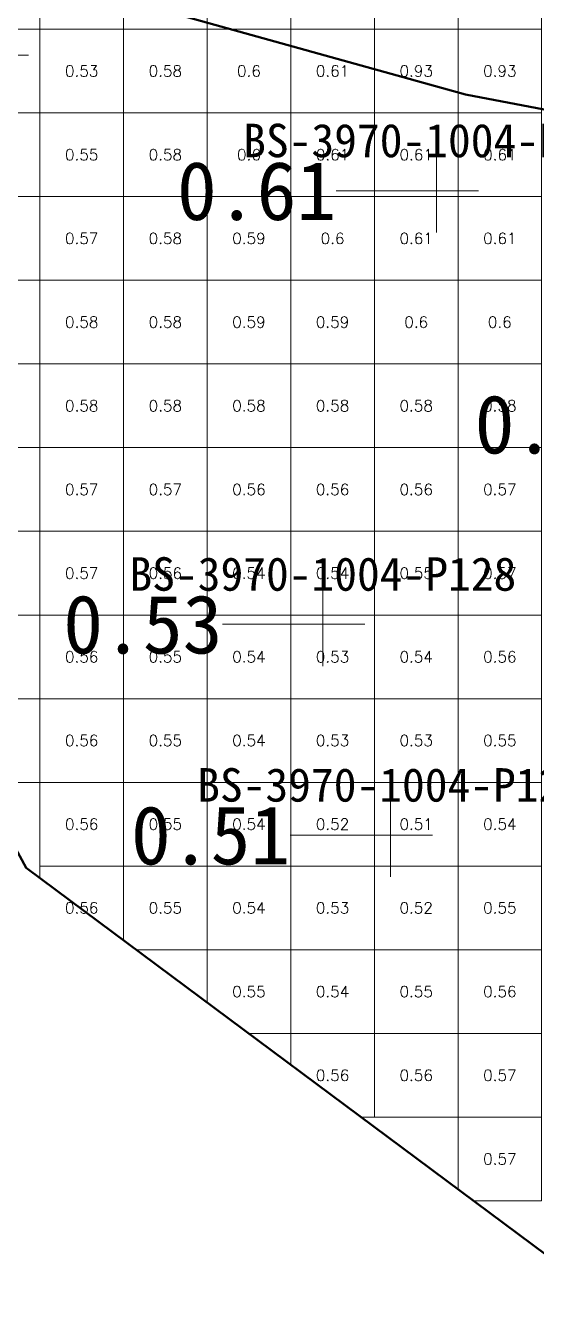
# Model space of a CAD drawing. Header units: inches. Extents: x 469761 to 469956, y 4349708 to 4349833.
# Drawn here: x 469805.2 to 469811.3, y 4349739.82 to 4349755.18 of the extents above; entities that cross this region are included whole.
import ezdxf
from ezdxf.enums import TextEntityAlignment as Align

# ---------------------------------------------------------------- set-up
doc = ezdxf.new("R2010")
doc.units = ezdxf.units.IN
doc.header["$MEASUREMENT"] = 0
for name, color, linetype, lineweight in [('点', 7, 'Continuous', 0), ('爆区方格网', 7, 'Continuous', 0), ('线条', 7, 'Continuous', 0), ('钻孔', 7, 'Continuous', 0)]:
    doc.layers.add(name, color=color, linetype=linetype, lineweight=lineweight)
doc.styles.add('3dmine_textStyle_1', font='txt.shx', dxfattribs={"height": 1, "bigfont": 'gbcbig.shx'})
doc.styles.add('3dmine_textStyle_2', font='simsunb.ttf', dxfattribs={"height": 1})

msp = doc.modelspace()

# ---------------------------------------------------------------- hatches: boundary and pattern name
at = {"layer": '钻孔', "linetype": 'Continuous', "lineweight": 0, "true_color": 0x808080, "extrusion": (0, 1, 0)}
msp.add_hatch(color=8, dxfattribs=at).paths.add_polyline_path([(-469805.73, 3960.36), (-469804.73, 3960.36), (-469804.73, 3971.36), (-469805.73, 3971.36)], flags=0)
at = {"layer": '钻孔', "linetype": 'Continuous', "lineweight": 0, "true_color": 0x00ffff, "extrusion": (0, 1, 0)}
for points in [[(-469811.11, 3959.69), (-469810.11, 3959.69), (-469810.11, 3970.69), (-469811.11, 3970.69)], [(-469809.75, 3960.21), (-469808.75, 3960.21), (-469808.75, 3970.21), (-469809.75, 3970.21)], [(-469810.56, 3960.09), (-469809.56, 3960.09), (-469809.56, 3970.09), (-469810.56, 3970.09)]]:
    msp.add_hatch(color=4, dxfattribs=at).paths.add_polyline_path(points, flags=0)

# ---------------------------------------------------------------- linework, layer by layer
at = {"color": 5, "linetype": 'Continuous', "lineweight": 50, "elevation": 1987.297}
for points in [[(469826.447, 4349749.059), (469820.435, 4349748.718), (469816.901, 4349750.392), (469815.661, 4349753.368), (469810.454, 4349754.359), (469806.711, 4349755.398), (469808.467, 4349758.645), (469817.134, 4349758.797), (469824.272, 4349756.124)], [(469800.409, 4349753.925), (469805.201, 4349745.119), (469811.608, 4349740.354), (469815.977, 4349735.692), (469818.642, 4349738.893), (469821.024, 4349739.417), (469818.642, 4349738.893), (469815.977, 4349735.692), (469818.642, 4349738.893)]]:
    msp.add_lwpolyline(points, dxfattribs=at)
at = {"color": 5, "linetype": 'Continuous', "lineweight": 0, "elevation": 1987.297}
msp.add_lwpolyline([(469808.467, 4349758.645), (469806.711, 4349755.398), (469810.454, 4349754.359), (469815.661, 4349753.368), (469816.901, 4349750.392), (469820.435, 4349748.718), (469826.447, 4349749.059), (469830.409, 4349743.046), (469833.538, 4349743.132), (469836.404, 4349743.299), (469837.582, 4349745.099), (469833.358, 4349750.622), (469831.831, 4349753.068), (469828.701, 4349753.527), (469824.551, 4349755.961), (469819.322, 4349757.977), (469817.134, 4349758.797), (469808.467, 4349758.645), (469808.467, 4349758.645)], dxfattribs=at)
at = {"layer": '点', "color": 138, "linetype": 'Continuous', "lineweight": 0, "true_color": 0x004c4c}
for points, elevation in [([(469805.23, 4349754.83), (469804.23, 4349754.83)], 3971.36), ([(469810.11, 4349752.71), (469810.11, 4349753.71)], 3970.69), ([(469810.61, 4349753.21), (469809.61, 4349753.21)], 3970.69), ([(469808.75, 4349747.53), (469808.75, 4349748.53)], 3970.21), ([(469809.25, 4349748.03), (469808.25, 4349748.03)], 3970.21), ([(469809.56, 4349745.01), (469809.56, 4349746.01)], 3970.09), ([(469810.06, 4349745.51), (469809.06, 4349745.51)], 3970.09)]:
    msp.add_lwpolyline(points, dxfattribs=dict(at, elevation=elevation))
at = {"layer": '爆区方格网', "color": 4, "linetype": 'Continuous', "lineweight": 0, "elevation": 3972.76}
for points in [[(469805.366, 4349755.14), (469804.366, 4349755.14), (469804.366, 4349756.14), (469805.366, 4349756.14), (469805.366, 4349755.14)], [(469805.366, 4349754.14), (469804.366, 4349754.14), (469804.366, 4349755.14), (469805.366, 4349755.14), (469805.366, 4349754.14)], [(469805.366, 4349753.14), (469804.366, 4349753.14), (469804.366, 4349754.14), (469805.366, 4349754.14), (469805.366, 4349753.14)], [(469805.366, 4349752.14), (469804.366, 4349752.14), (469804.366, 4349753.14), (469805.366, 4349753.14), (469805.366, 4349752.14)], [(469806.366, 4349752.14), (469805.366, 4349752.14), (469805.366, 4349753.14), (469806.366, 4349753.14), (469806.366, 4349752.14)], [(469805.366, 4349751.14), (469804.366, 4349751.14), (469804.366, 4349752.14), (469805.366, 4349752.14), (469805.366, 4349751.14)], [(469806.366, 4349751.14), (469805.366, 4349751.14), (469805.366, 4349752.14), (469806.366, 4349752.14), (469806.366, 4349751.14)], [(469805.366, 4349750.14), (469804.366, 4349750.14), (469804.366, 4349751.14), (469805.366, 4349751.14), (469805.366, 4349750.14)], [(469811.366, 4349744.14), (469810.366, 4349744.14), (469810.366, 4349745.14), (469811.366, 4349745.14), (469811.366, 4349744.14)], [(469810.366, 4349743.14), (469809.366, 4349743.14), (469809.366, 4349744.14), (469810.366, 4349744.14), (469810.366, 4349743.14)], [(469811.366, 4349743.14), (469810.366, 4349743.14), (469810.366, 4349744.14), (469811.366, 4349744.14), (469811.366, 4349743.14)], [(469810.366, 4349742.14), (469809.366, 4349742.14), (469809.366, 4349743.14), (469810.366, 4349743.14), (469810.366, 4349742.14)], [(469811.366, 4349742.14), (469810.366, 4349742.14), (469810.366, 4349743.14), (469811.366, 4349743.14), (469811.366, 4349742.14)], [(469811.366, 4349741.14), (469810.551, 4349741.14), (469810.366, 4349741.277), (469810.366, 4349742.14), (469811.366, 4349742.14), (469811.366, 4349741.14)]]:
    msp.add_lwpolyline(points, dxfattribs=at)
at = {"layer": '爆区方格网', "color": 4, "linetype": 'Continuous', "lineweight": 0, "true_color": 0x00ffff, "elevation": 3972.76}
for points in [[(469806.366, 4349755.14), (469805.366, 4349755.14), (469805.366, 4349756.14), (469806.366, 4349756.14), (469806.366, 4349755.14)], [(469806.366, 4349754.14), (469805.366, 4349754.14), (469805.366, 4349755.14), (469806.366, 4349755.14), (469806.366, 4349754.14)], [(469807.366, 4349754.14), (469806.366, 4349754.14), (469806.366, 4349755.14), (469807.366, 4349755.14), (469807.366, 4349754.14)], [(469806.366, 4349753.14), (469805.366, 4349753.14), (469805.366, 4349754.14), (469806.366, 4349754.14), (469806.366, 4349753.14)], [(469807.366, 4349753.14), (469806.366, 4349753.14), (469806.366, 4349754.14), (469807.366, 4349754.14), (469807.366, 4349753.14)], [(469808.366, 4349753.14), (469807.366, 4349753.14), (469807.366, 4349754.14), (469808.366, 4349754.14), (469808.366, 4349753.14)], [(469809.366, 4349753.14), (469808.366, 4349753.14), (469808.366, 4349754.14), (469809.366, 4349754.14), (469809.366, 4349753.14)], [(469810.366, 4349753.14), (469809.366, 4349753.14), (469809.366, 4349754.14), (469810.366, 4349754.14), (469810.366, 4349753.14)], [(469811.366, 4349753.14), (469810.366, 4349753.14), (469810.366, 4349754.14), (469811.366, 4349754.14), (469811.366, 4349753.14)], [(469807.366, 4349752.14), (469806.366, 4349752.14), (469806.366, 4349753.14), (469807.366, 4349753.14), (469807.366, 4349752.14)], [(469808.366, 4349752.14), (469807.366, 4349752.14), (469807.366, 4349753.14), (469808.366, 4349753.14), (469808.366, 4349752.14)], [(469809.366, 4349752.14), (469808.366, 4349752.14), (469808.366, 4349753.14), (469809.366, 4349753.14), (469809.366, 4349752.14)], [(469810.366, 4349752.14), (469809.366, 4349752.14), (469809.366, 4349753.14), (469810.366, 4349753.14), (469810.366, 4349752.14)], [(469811.366, 4349752.14), (469810.366, 4349752.14), (469810.366, 4349753.14), (469811.366, 4349753.14), (469811.366, 4349752.14)], [(469807.366, 4349751.14), (469806.366, 4349751.14), (469806.366, 4349752.14), (469807.366, 4349752.14), (469807.366, 4349751.14)], [(469808.366, 4349751.14), (469807.366, 4349751.14), (469807.366, 4349752.14), (469808.366, 4349752.14), (469808.366, 4349751.14)], [(469809.366, 4349751.14), (469808.366, 4349751.14), (469808.366, 4349752.14), (469809.366, 4349752.14), (469809.366, 4349751.14)], [(469810.366, 4349751.14), (469809.366, 4349751.14), (469809.366, 4349752.14), (469810.366, 4349752.14), (469810.366, 4349751.14)], [(469811.366, 4349751.14), (469810.366, 4349751.14), (469810.366, 4349752.14), (469811.366, 4349752.14), (469811.366, 4349751.14)], [(469806.366, 4349750.14), (469805.366, 4349750.14), (469805.366, 4349751.14), (469806.366, 4349751.14), (469806.366, 4349750.14)], [(469807.366, 4349750.14), (469806.366, 4349750.14), (469806.366, 4349751.14), (469807.366, 4349751.14), (469807.366, 4349750.14)], [(469808.366, 4349750.14), (469807.366, 4349750.14), (469807.366, 4349751.14), (469808.366, 4349751.14), (469808.366, 4349750.14)], [(469809.366, 4349750.14), (469808.366, 4349750.14), (469808.366, 4349751.14), (469809.366, 4349751.14), (469809.366, 4349750.14)], [(469810.366, 4349750.14), (469809.366, 4349750.14), (469809.366, 4349751.14), (469810.366, 4349751.14), (469810.366, 4349750.14)], [(469811.366, 4349750.14), (469810.366, 4349750.14), (469810.366, 4349751.14), (469811.366, 4349751.14), (469811.366, 4349750.14)], [(469805.366, 4349749.14), (469804.366, 4349749.14), (469804.366, 4349750.14), (469805.366, 4349750.14), (469805.366, 4349749.14)], [(469806.366, 4349749.14), (469805.366, 4349749.14), (469805.366, 4349750.14), (469806.366, 4349750.14), (469806.366, 4349749.14)], [(469807.366, 4349749.14), (469806.366, 4349749.14), (469806.366, 4349750.14), (469807.366, 4349750.14), (469807.366, 4349749.14)], [(469808.366, 4349749.14), (469807.366, 4349749.14), (469807.366, 4349750.14), (469808.366, 4349750.14), (469808.366, 4349749.14)], [(469809.366, 4349749.14), (469808.366, 4349749.14), (469808.366, 4349750.14), (469809.366, 4349750.14), (469809.366, 4349749.14)], [(469810.366, 4349749.14), (469809.366, 4349749.14), (469809.366, 4349750.14), (469810.366, 4349750.14), (469810.366, 4349749.14)], [(469811.366, 4349749.14), (469810.366, 4349749.14), (469810.366, 4349750.14), (469811.366, 4349750.14), (469811.366, 4349749.14)], [(469805.366, 4349748.14), (469804.366, 4349748.14), (469804.366, 4349749.14), (469805.366, 4349749.14), (469805.366, 4349748.14)], [(469806.366, 4349748.14), (469805.366, 4349748.14), (469805.366, 4349749.14), (469806.366, 4349749.14), (469806.366, 4349748.14)], [(469807.366, 4349748.14), (469806.366, 4349748.14), (469806.366, 4349749.14), (469807.366, 4349749.14), (469807.366, 4349748.14)], [(469808.366, 4349748.14), (469807.366, 4349748.14), (469807.366, 4349749.14), (469808.366, 4349749.14), (469808.366, 4349748.14)], [(469809.366, 4349748.14), (469808.366, 4349748.14), (469808.366, 4349749.14), (469809.366, 4349749.14), (469809.366, 4349748.14)], [(469810.366, 4349748.14), (469809.366, 4349748.14), (469809.366, 4349749.14), (469810.366, 4349749.14), (469810.366, 4349748.14)], [(469811.366, 4349748.14), (469810.366, 4349748.14), (469810.366, 4349749.14), (469811.366, 4349749.14), (469811.366, 4349748.14)], [(469805.366, 4349747.14), (469804.366, 4349747.14), (469804.366, 4349748.14), (469805.366, 4349748.14), (469805.366, 4349747.14)], [(469806.366, 4349747.14), (469805.366, 4349747.14), (469805.366, 4349748.14), (469806.366, 4349748.14), (469806.366, 4349747.14)], [(469807.366, 4349747.14), (469806.366, 4349747.14), (469806.366, 4349748.14), (469807.366, 4349748.14), (469807.366, 4349747.14)], [(469808.366, 4349747.14), (469807.366, 4349747.14), (469807.366, 4349748.14), (469808.366, 4349748.14), (469808.366, 4349747.14)], [(469809.366, 4349747.14), (469808.366, 4349747.14), (469808.366, 4349748.14), (469809.366, 4349748.14), (469809.366, 4349747.14)], [(469810.366, 4349747.14), (469809.366, 4349747.14), (469809.366, 4349748.14), (469810.366, 4349748.14), (469810.366, 4349747.14)], [(469811.366, 4349747.14), (469810.366, 4349747.14), (469810.366, 4349748.14), (469811.366, 4349748.14), (469811.366, 4349747.14)], [(469805.366, 4349746.14), (469804.646, 4349746.14), (469804.366, 4349746.653), (469804.366, 4349747.14), (469805.366, 4349747.14), (469805.366, 4349746.14)], [(469806.366, 4349746.14), (469805.366, 4349746.14), (469805.366, 4349747.14), (469806.366, 4349747.14), (469806.366, 4349746.14)], [(469807.366, 4349746.14), (469806.366, 4349746.14), (469806.366, 4349747.14), (469807.366, 4349747.14), (469807.366, 4349746.14)], [(469808.366, 4349746.14), (469807.366, 4349746.14), (469807.366, 4349747.14), (469808.366, 4349747.14), (469808.366, 4349746.14)], [(469809.366, 4349746.14), (469808.366, 4349746.14), (469808.366, 4349747.14), (469809.366, 4349747.14), (469809.366, 4349746.14)], [(469810.366, 4349746.14), (469809.366, 4349746.14), (469809.366, 4349747.14), (469810.366, 4349747.14), (469810.366, 4349746.14)], [(469811.366, 4349746.14), (469810.366, 4349746.14), (469810.366, 4349747.14), (469811.366, 4349747.14), (469811.366, 4349746.14)], [(469806.366, 4349745.14), (469805.366, 4349745.14), (469805.366, 4349746.14), (469806.366, 4349746.14), (469806.366, 4349745.14)], [(469807.366, 4349745.14), (469806.366, 4349745.14), (469806.366, 4349746.14), (469807.366, 4349746.14), (469807.366, 4349745.14)], [(469808.366, 4349745.14), (469807.366, 4349745.14), (469807.366, 4349746.14), (469808.366, 4349746.14), (469808.366, 4349745.14)], [(469809.366, 4349745.14), (469808.366, 4349745.14), (469808.366, 4349746.14), (469809.366, 4349746.14), (469809.366, 4349745.14)], [(469810.366, 4349745.14), (469809.366, 4349745.14), (469809.366, 4349746.14), (469810.366, 4349746.14), (469810.366, 4349745.14)], [(469811.366, 4349745.14), (469810.366, 4349745.14), (469810.366, 4349746.14), (469811.366, 4349746.14), (469811.366, 4349745.14)], [(469806.366, 4349744.253), (469805.366, 4349744.996), (469805.366, 4349745.14), (469806.366, 4349745.14), (469806.366, 4349744.253)], [(469807.366, 4349744.14), (469806.518, 4349744.14), (469806.366, 4349744.253), (469806.366, 4349745.14), (469807.366, 4349745.14), (469807.366, 4349744.14)], [(469808.366, 4349744.14), (469807.366, 4349744.14), (469807.366, 4349745.14), (469808.366, 4349745.14), (469808.366, 4349744.14)], [(469809.366, 4349744.14), (469808.366, 4349744.14), (469808.366, 4349745.14), (469809.366, 4349745.14), (469809.366, 4349744.14)], [(469810.366, 4349744.14), (469809.366, 4349744.14), (469809.366, 4349745.14), (469810.366, 4349745.14), (469810.366, 4349744.14)], [(469808.366, 4349743.14), (469807.863, 4349743.14), (469807.366, 4349743.509), (469807.366, 4349744.14), (469808.366, 4349744.14), (469808.366, 4349743.14)], [(469809.366, 4349743.14), (469808.366, 4349743.14), (469808.366, 4349744.14), (469809.366, 4349744.14), (469809.366, 4349743.14)], [(469809.366, 4349742.14), (469809.207, 4349742.14), (469808.366, 4349742.765), (469808.366, 4349743.14), (469809.366, 4349743.14), (469809.366, 4349742.14)]]:
    msp.add_lwpolyline(points, dxfattribs=at)
at = {"layer": '爆区方格网', "color": 5, "linetype": 'Continuous', "lineweight": 0}
for points, elevation in [([(469807.366, 4349755.14), (469806.366, 4349755.14), (469806.366, 4349756.14), (469807.366, 4349756.14), (469807.366, 4349755.14)], 3969.96), ([(469808.366, 4349755.14), (469807.366, 4349755.14), (469807.366, 4349756.14), (469808.366, 4349756.14), (469808.366, 4349755.14)], 3969.96), ([(469809.366, 4349755.14), (469808.366, 4349755.14), (469808.366, 4349756.14), (469809.366, 4349756.14), (469809.366, 4349755.14)], 3969.96), ([(469810.366, 4349755.14), (469809.366, 4349755.14), (469809.366, 4349756.14), (469810.366, 4349756.14), (469810.366, 4349755.14)], 3969.96), ([(469811.366, 4349755.14), (469810.366, 4349755.14), (469810.366, 4349756.14), (469811.366, 4349756.14), (469811.366, 4349755.14)], 3969.96), ([(469808.366, 4349754.14), (469807.366, 4349754.14), (469807.366, 4349755.14), (469808.366, 4349755.14), (469808.366, 4349754.14)], 3972.76), ([(469809.366, 4349754.14), (469808.366, 4349754.14), (469808.366, 4349755.14), (469809.366, 4349755.14), (469809.366, 4349754.14)], 3972.76), ([(469810.366, 4349754.14), (469809.366, 4349754.14), (469809.366, 4349755.14), (469810.366, 4349755.14), (469810.366, 4349754.14)], 3969.96), ([(469811.366, 4349754.14), (469810.366, 4349754.14), (469810.366, 4349755.14), (469811.366, 4349755.14), (469811.366, 4349754.14)], 3969.96)]:
    msp.add_lwpolyline(points, dxfattribs=dict(at, elevation=elevation))
at = {"layer": '线条', "color": 138, "linetype": 'Continuous', "lineweight": 0, "true_color": 0x004c4c}
for points, elevation in [([(469810.11, 4349753.21), (469810.11, 4349753.21), (469810.11, 4349753.21)], 3970.69), ([(469808.75, 4349748.03), (469808.75, 4349748.03), (469808.75, 4349748.03)], 3970.21), ([(469809.56, 4349745.51), (469809.56, 4349745.51), (469809.56, 4349745.51)], 3970.09)]:
    msp.add_lwpolyline(points, dxfattribs=dict(at, elevation=elevation))
at = {"layer": '钻孔', "color": 4, "linetype": 'Continuous', "lineweight": 0, "true_color": 0x00ffff}
for points, elevation in [([(469810.11, 4349753.21), (469808.91, 4349753.21)], 3970.69), ([(469810.11, 4349753.21), (469808.91, 4349753.21)], 3959.69), ([(469808.75, 4349748.03), (469807.55, 4349748.03)], 3970.21), ([(469808.75, 4349748.03), (469807.55, 4349748.03)], 3960.21), ([(469809.56, 4349745.51), (469808.36, 4349745.51)], 3970.09), ([(469809.56, 4349745.51), (469808.36, 4349745.51)], 3960.09)]:
    msp.add_lwpolyline(points, dxfattribs=dict(at, elevation=elevation))

# ---------------------------------------------------------------- texts
at = {"color": 4, "linetype": 'Continuous', "lineweight": 0, "true_color": 0x00ffff, "style": '3dmine_textStyle_1'}
for s, p in [('0.53', (469805.866, 4349754.64, 3972.76)), ('0.58', (469806.866, 4349754.64, 3972.76)), ('0.6', (469807.866, 4349754.64, 3972.76)), ('0.58', (469806.866, 4349753.64, 3972.76)), ('0.6', (469807.866, 4349753.64, 3972.76)), ('0.61', (469808.866, 4349753.64, 3972.76)), ('0.61', (469809.866, 4349753.64, 3972.76)), ('0.61', (469810.866, 4349753.64, 3972.76)), ('0.59', (469807.866, 4349752.64, 3972.76)), ('0.6', (469808.866, 4349752.64, 3972.76)), ('0.61', (469809.866, 4349752.64, 3972.76)), ('0.61', (469810.866, 4349752.64, 3972.76)), ('0.58', (469806.866, 4349751.64, 3972.76)), ('0.59', (469807.866, 4349751.64, 3972.76)), ('0.59', (469808.866, 4349751.64, 3972.76)), ('0.6', (469809.866, 4349751.64, 3972.76)), ('0.6', (469810.866, 4349751.64, 3972.76)), ('0.58', (469806.866, 4349750.64, 3972.76)), ('0.58', (469807.866, 4349750.64, 3972.76)), ('0.58', (469808.866, 4349750.64, 3972.76)), ('0.58', (469809.866, 4349750.64, 3972.76)), ('0.58', (469810.866, 4349750.64, 3972.76)), ('0.57', (469805.866, 4349749.64, 3972.76)), ('0.57', (469806.866, 4349749.64, 3972.76)), ('0.56', (469807.866, 4349749.64, 3972.76)), ('0.56', (469808.866, 4349749.64, 3972.76)), ('0.56', (469809.866, 4349749.64, 3972.76)), ('0.57', (469810.866, 4349749.64, 3972.76)), ('0.57', (469805.866, 4349748.64, 3972.76)), ('0.56', (469806.866, 4349748.64, 3972.76)), ('0.54', (469807.866, 4349748.64, 3972.76)), ('0.54', (469808.866, 4349748.64, 3972.76)), ('0.55', (469809.866, 4349748.64, 3972.76)), ('0.57', (469810.866, 4349748.64, 3972.76)), ('0.56', (469805.866, 4349747.64, 3972.76)), ('0.55', (469806.866, 4349747.64, 3972.76)), ('0.54', (469807.866, 4349747.64, 3972.76)), ('0.53', (469808.866, 4349747.64, 3972.76)), ('0.54', (469809.866, 4349747.64, 3972.76)), ('0.56', (469810.866, 4349747.64, 3972.76)), ('0.56', (469805.866, 4349746.64, 3972.76)), ('0.55', (469806.866, 4349746.64, 3972.76)), ('0.54', (469807.866, 4349746.64, 3972.76)), ('0.53', (469808.866, 4349746.64, 3972.76)), ('0.53', (469809.866, 4349746.64, 3972.76)), ('0.55', (469810.866, 4349746.64, 3972.76)), ('0.56', (469805.866, 4349745.64, 3972.76)), ('0.55', (469806.866, 4349745.64, 3972.76)), ('0.54', (469807.866, 4349745.64, 3972.76)), ('0.52', (469808.866, 4349745.64, 3972.76)), ('0.51', (469809.866, 4349745.64, 3972.76)), ('0.56', (469805.866, 4349744.64, 3972.76)), ('0.55', (469806.866, 4349744.64, 3972.76)), ('0.54', (469807.866, 4349744.64, 3972.76)), ('0.53', (469808.866, 4349744.64, 3972.76)), ('0.55', (469807.866, 4349743.64, 3972.76)), ('0.54', (469808.866, 4349743.64, 3972.76))]:
    msp.add_text(s, height=0.1333, dxfattribs=at).set_placement(p, align=Align.MIDDLE_CENTER)
at = {"color": 5, "linetype": 'Continuous', "lineweight": 0, "style": '3dmine_textStyle_1'}
for s, p in [('0.61', (469808.866, 4349754.64, 3972.76)), ('0.93', (469809.866, 4349754.64, 3969.96)), ('0.93', (469810.866, 4349754.64, 3969.96))]:
    msp.add_text(s, height=0.1333, dxfattribs=at).set_placement(p, align=Align.MIDDLE_CENTER)
at = {"color": 4, "linetype": 'Continuous', "lineweight": 0, "style": '3dmine_textStyle_1'}
for s, p in [('0.55', (469805.866, 4349753.64, 3972.76)), ('0.57', (469805.866, 4349752.64, 3972.76)), ('0.58', (469806.866, 4349752.64, 3972.76)), ('0.58', (469805.866, 4349751.64, 3972.76)), ('0.58', (469805.866, 4349750.64, 3972.76)), ('0.54', (469810.866, 4349745.64, 3972.76)), ('0.52', (469809.866, 4349744.64, 3972.76)), ('0.55', (469810.866, 4349744.64, 3972.76)), ('0.55', (469809.866, 4349743.64, 3972.76)), ('0.56', (469810.866, 4349743.64, 3972.76)), ('0.56', (469808.866, 4349742.64, 3972.76)), ('0.56', (469809.866, 4349742.64, 3972.76)), ('0.57', (469810.866, 4349742.64, 3972.76)), ('0.57', (469810.866, 4349741.64, 3972.76))]:
    msp.add_text(s, height=0.1333, dxfattribs=at).set_placement(p, align=Align.MIDDLE_CENTER)
at = {"layer": '钻孔', "color": 138, "linetype": 'Continuous', "lineweight": 0, "true_color": 0x004c4c, "style": '3dmine_textStyle_2'}
for s, p in [('BS-3970-1004-P125', (469810.11, 4349753.61, 3970.69)), ('BS-3970-1004-P128', (469808.75, 4349748.43, 3970.21)), ('BS-3970-1004-P129', (469809.56, 4349745.91, 3970.09))]:
    msp.add_text(s, height=0.4, dxfattribs=at).set_placement(p, align=Align.CENTER)
at = {"layer": '钻孔', "color": 4, "linetype": 'Continuous', "lineweight": 0, "true_color": 0x00ffff, "style": '3dmine_textStyle_2'}
for s, p in [('0.61', (469808.91, 4349753.21, 3965.19)), ('0.55', (469812.47, 4349750.42, 3965.36)), ('0.53', (469807.55, 4349748.03, 3965.21)), ('0.51', (469808.36, 4349745.51, 3965.09))]:
    msp.add_text(s, height=0.7, dxfattribs=at).set_placement(p, align=Align.MIDDLE_RIGHT)

doc.saveas('drawing.dxf')
